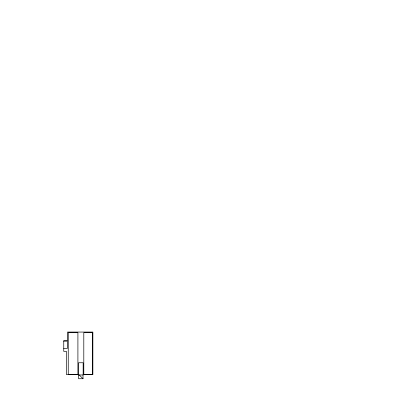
<?xml version="1.0" encoding="UTF-8"?>
<svg xmlns="http://www.w3.org/2000/svg" width="413" height="413" viewBox="0 0 413 413"><rect width="100%" height="100%" fill="white"/><g stroke="black" fill="none" stroke-linecap="round" stroke-linejoin="round"><path stroke-width="0.62" d="M63.752 341.159L67.391 341.159L67.391 348.433L63.752 348.433M78.584 374.622L66.441 374.622L66.441 351.375L63.752 351.375L63.752 340.611L67.546 340.611L67.546 332.062L92.863 332.062L92.863 374.622L83.158 374.622M78.584 374.983L83.158 374.968L83.158 362.753L78.573 362.753L78.584 378.736L83.003 378.736L83.003 374.968M79.25 374.983L83.003 378.736M92.342 374.622L92.342 332.692L83.798 332.692L83.798 374.622M92.027 374.622L90.256 374.622M89.905 374.622L87.778 374.622M87.36 374.622L85.816 374.622M85.336 374.622L84.278 374.622M77.907 374.622L77.907 332.697L68.253 332.697L68.253 374.622M77.463 374.622L75.393 374.622M75.12 374.622L72.776 374.622M72.492 374.622L70.055 374.622M69.714 374.622L68.656 374.622"/></g></svg>
